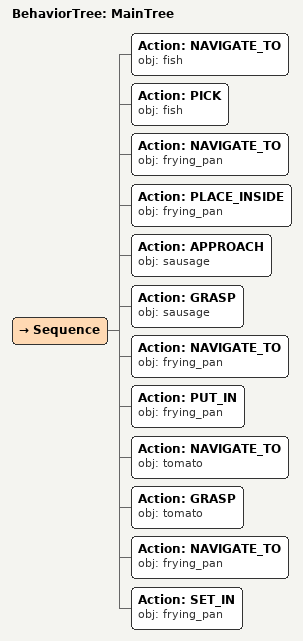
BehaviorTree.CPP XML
<root main_tree_to_execute="MainTree">
  <BehaviorTree ID="MainTree">
    <Sequence>
      <!-- Navigate to fish -->
      <Action ID="NAVIGATE_TO" obj="fish" />
      <!-- Pick fish -->
      <Action ID="PICK" obj="fish" />
      <!-- Navigate to frying_pan -->
      <Action ID="NAVIGATE_TO" obj="frying_pan" />
      <!-- Place inside frying_pan -->
      <Action ID="PLACE_INSIDE" obj="frying_pan" />
      <!-- Approach sausage -->
      <Action ID="APPROACH" obj="sausage" />
      <!-- Grasp sausage -->
      <Action ID="GRASP" obj="sausage" />
      <!-- Navigate to frying_pan -->
      <Action ID="NAVIGATE_TO" obj="frying_pan" />
      <!-- Put in frying_pan -->
      <Action ID="PUT_IN" obj="frying_pan" />
      <!-- Navigate to tomato -->
      <Action ID="NAVIGATE_TO" obj="tomato" />
      <!-- Grasp tomato -->
      <Action ID="GRASP" obj="tomato" />
      <!-- Navigate to frying_pan -->
      <Action ID="NAVIGATE_TO" obj="frying_pan" />
      <!-- Set in frying_pan -->
      <Action ID="SET_IN" obj="frying_pan" />
    </Sequence>
  </BehaviorTree>
</root>
